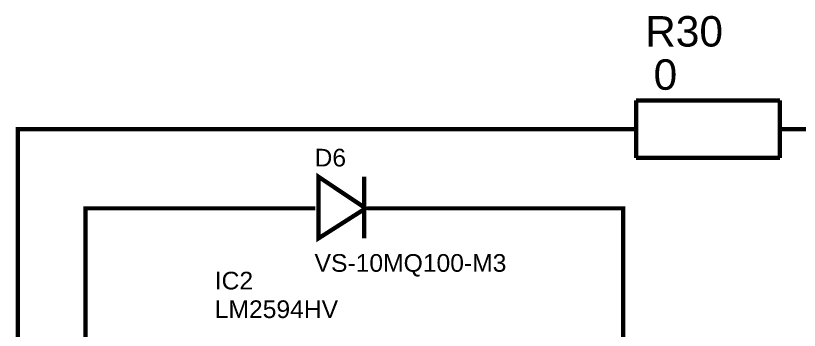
# Model space of a CAD drawing. Header units: millimetres. Extents: x 0 to 594, y 0 to 420.
# Drawn here: x 267.9 to 322.4, y 223 to 244.9 of the extents above; entities that cross this region are included whole.
import ezdxf

# ---------------------------------------------------------------- set-up
doc = ezdxf.new("R2010")
doc.units = ezdxf.units.MM
doc.layers.add('Sheet', color=255, linetype='Continuous')
doc.styles.get("Standard").update_dxf_attribs({"font": 'arial.ttf'})

msp = doc.modelspace()

# ---------------------------------------------------------------- linework, layer by layer
at = {"layer": 'Sheet', "color": 0, "const_width": 0.3}
for points in [[(321.087, 238.999), (311.086, 238.999)], [(311.086, 234.998), (311.086, 238.999)], [(321.087, 238.999), (321.087, 234.998)], [(276.787, 202.39), (268.087, 202.39), (268.087, 236.999), (306.08, 236.999)], [(306.08, 236.999), (311.086, 236.999)], [(311.086, 236.999), (306.08, 236.999)], [(321.087, 236.999), (326.082, 236.999)], [(321.087, 236.999), (326.082, 236.999)], [(311.086, 234.998), (321.087, 234.998)], [(292.185, 233.697), (292.185, 229.4)], [(283.782, 231.495), (272.786, 231.495), (272.786, 217.398)], [(288.788, 231.495), (283.782, 231.495)], [(292.386, 231.495), (297.381, 231.495)], [(310.186, 217.398), (310.186, 231.495), (297.381, 231.495)]]:
    msp.add_lwpolyline(points, dxfattribs=at)
at = {"layer": 'Sheet', "color": 0}
for const_width in [0.3, 0.0991]:
    msp.add_lwpolyline([(292.28, 231.495), (288.989, 233.697), (288.989, 229.4), (292.28, 231.495)], close=True, dxfattribs=dict(at, const_width=const_width))

# ---------------------------------------------------------------- texts
for s, height, p in [('R30', 2.1167, (311.71, 242.746)), ('0', 2.117, (312.303, 239.74)), ('D6', 1.2277, (288.724, 234.406)), ('VS-10MQ100-M3', 1.2277, (288.724, 227.082)), ('IC2', 1.2277, (281.782, 225.854)), ('LM2594HV', 1.2277, (281.782, 223.865))]:
    msp.add_text(s, height=height, dxfattribs=at).set_placement(p)

doc.saveas('drawing.dxf')
